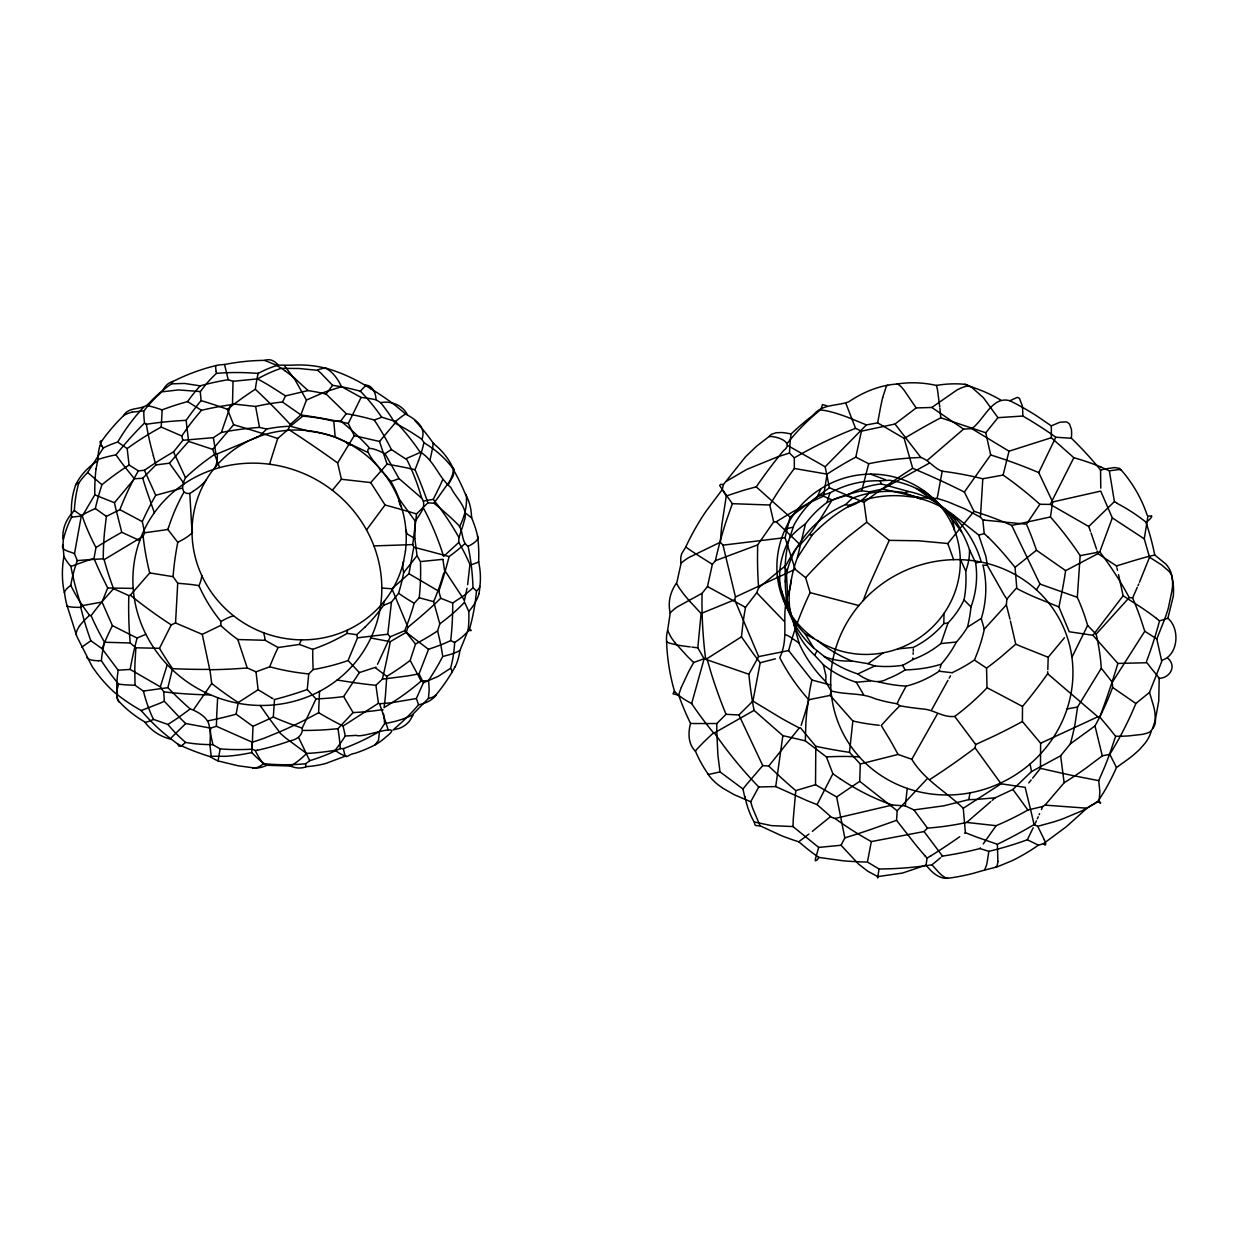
<?xml version="1.0" encoding="UTF-8"?>
<svg xmlns="http://www.w3.org/2000/svg" width="1238" height="1238" viewBox="0 0 1238 1238"><rect width="100%" height="100%" fill="white"/><g stroke="black" fill="none" stroke-linecap="round" stroke-linejoin="round"><path stroke-width="1.5" d="M469.45 563.46L468.908 562.191A230.438 172.701 18.2 0 0 462.888 549.749L458.834 542.399L458.803 538.901M944.006 613.367L943.805 623.612A94.428 90.405 -12.7 0 1 913.412 647.381L897.643 648.913M813.118 415.225A246.687 222.855 -74.1 0 0 796.173 429.276L791.036 433.981L790.602 437.432A214.855 82.76 69.3 0 0 789.875 445.835L789.488 453.062L794.316 457.843L794.332 468.475L827.108 474.154A304.594 263.88 -35.6 0 1 855.814 457.132L861.416 431.18L894.981 424.015L916.182 407.936L931.827 407.472L963.566 429.106L971.753 428.627L1009.016 451.189L1051.294 437.741L1073.841 457.704A210.243 161.946 7 0 1 1100.953 466.989M1047.735 671.692L1047.642 673.751A255.105 117.796 -48.3 0 1 1022.511 706.449L1022.402 721.522L1040.616 743.233L1040.462 768.349L1032.616 778.176M839.983 778.687L832.88 773.75L826.411 756.929L805.304 740.835L805.876 723.24A275.053 127.529 -61.6 0 1 806.774 712.005L809.683 690.974A195.186 93.005 -61 0 1 811.865 680.018L788.621 650.569L789.829 646.159A196.037 109.981 -61.7 0 1 810.132 592.615L805.613 577.713L795.198 569.279L785.062 537.632L790.014 517.066L829.414 487.726L864 502.396L866.739 522.188L889.24 540.356L918.317 540.774L947.797 543.513L973.997 511.34L964.371 492.059L961.168 490.449A374.247 170.952 29.6 0 0 925.529 473.814L912.669 468.243L904.158 438.407L877.665 422.87L866.414 424.913L825.173 466.772L829.414 487.726M71.68 517.298A98.994 82.373 33.8 0 1 75.564 485.281A57.35 11.73 21.3 0 1 78.768 483.068A102.212 81.429 3.6 0 1 87.619 472.498L103.296 448.001A123.831 79.851 17.8 0 1 117.749 442.028L127.174 448.589L129.077 464.962L138.362 470.842L144.428 470.301A309.902 244.567 -19.6 0 1 173.521 451.901L182.868 440.279L181.769 435.993L187.17 428.24A253.604 164.174 -83.5 0 1 194.165 419.032L201.454 410.32A254.703 216.108 -3 0 1 230.856 404.795L232.496 403.975L233.038 381.304L228.21 379.71A236.025 214.561 -14.8 0 0 200.185 385.854L184.539 383.44L171.432 383.857A182.605 147.724 74.6 0 0 148.343 404.021M759.683 825.901L755.629 825.514A31.337 8.511 -51.3 0 1 754.53 822.047L771.46 825.622L793.001 826.566L818.689 847.411L841.051 845.26L844.827 837.863L836.64 796.978L815.533 784.706L815.796 746.313L800.382 727.712L799.299 727.898A323.737 148.653 12.9 0 1 781.07 718.102L752.921 701.079L760.209 662.748A375.996 201.469 28.4 0 1 752.874 653.06L741.469 636.812L742.692 625.701A287.216 237.944 -88.9 0 1 745.493 607.347L756.728 592.723L758.631 587.802A435.281 289.971 53.4 0 1 757.594 550.198L757.641 544.89L773.673 521.91L769.742 505.011A405.259 333.192 -81 0 1 794.347 468.506M1100.768 488.112L1100.551 470.038A279.525 221.958 38.8 0 0 1071.396 438.267L1055.828 437.231A293.298 205.462 25.3 0 0 1022.789 416.03L997.952 417.67L985.773 432.758L990.663 454.965L964.371 492.059M193.36 491.238L189.801 493.482L192.045 532.247M347.104 633.407A172.422 157.814 -33.9 0 1 312.703 649.316L312.781 658.802A178.133 21.216 80.9 0 0 313.183 669.541L308.742 673.936L307.241 689.489L316.015 698.928A226.446 138.006 10.9 0 0 343.638 696.576L353.078 712.577A246.532 138.316 18.4 0 0 382.836 709.575L382.929 710.086M791.036 433.981L786.331 433.068A97.369 44.305 47.6 0 0 781.874 432.542L776.149 432.727L771.444 434.337A39.879 17.997 46.8 0 0 769.077 436.534L756.666 446.113L745.446 456.868L723.425 484.569L722.296 489.428L732.354 503.68L726.319 520.796A394.752 310.351 80 0 0 715.378 560.706L712.361 564.342L707.471 586.533L702.054 593.327L702.008 596.855A388.809 289.615 66 0 0 705.536 658.183L706.975 658.693L741.469 636.812M1064.448 637.74L1048.184 657.27L1047.828 669.634M1051.294 437.741L1051.356 433.904A135.685 31.167 -75.5 0 0 1051.263 425.872L1037.815 416.633A286.52 245.65 71.5 0 0 1009.868 400.741C992.195 395.572 984.148 419.899 971.753 428.627M841.051 845.26L858.599 864.124L867.761 871.227L877.51 876.458L877.603 877.974L879.073 869.014L867.436 862.05A292.369 240.868 -12.1 0 1 843.047 860.766L818.922 857.423A238.485 169.993 77.4 0 1 807.455 849.005L798.727 841.794A241.07 205.988 6.5 0 1 781.41 835.665L760.086 825.792L752.673 808.228A237.495 115.505 -74.9 0 1 750.708 801.775L758.739 786.997L775.731 786.563L806.526 800.398A350.818 243.313 16 0 0 817.08 804.607L831.472 817.235M988.125 537.23L984.179 533.516L982.864 519.883L980.434 517.205L982.802 478.75L1003.105 475.067A294.598 206.653 52.6 0 1 1039.858 504.284L1050.242 504.408L1088.728 526.49L1090.492 531.334M129.123 464.993A251.593 186.706 -16.2 0 0 101.949 484.723A232.543 184.261 85.4 0 0 95.326 508.539L91.736 510.18A144.923 69.142 -0.7 0 0 81.383 515.503L74.497 553.711L77.313 560.644A144.97 118.368 -42.8 0 0 70.767 585.264A168.755 115.072 24.8 0 0 84.88 608.988L89.507 615.286L91.101 615.704A228.256 178.086 49.9 0 0 104.518 642.243L130.238 642.971L135.886 647.799L159.485 648.31L171.262 624.865L175.548 622.962L177.715 583.237L173.072 576.66A240.095 192.292 -67.3 0 1 177.792 542.352L167.842 529.446L168.554 527.249M785.093 567.84L785.325 582.231A99.582 99.025 -63 0 0 786.331 597.289L793.806 623.89A108.557 92.154 -31.2 0 0 814.681 655.289L823.316 664.636L825.854 675.252A127.483 30.61 -52.2 0 1 825.622 681.596L831.054 690.866L830.187 695.4L852.843 720.996L849.485 752.317L860.286 764.001L859.729 781.333L897.163 810.766L896.56 820.33L914.201 842.939A168.817 60.941 56.3 0 0 925.219 856.062M786.331 597.289L787.028 606.202A96.177 93.98 -26.3 0 0 813.675 647.985L826.102 657.935A118.136 115.211 80.2 0 0 857.779 673.952C866.337 680.25 877.402 684.722 887.46 678.842A187.712 119.56 -88 0 0 905.148 669.882A212.534 154.363 54.1 0 0 941.205 664.218L940.153 667.994M208.433 720.748A264.87 146.316 -25.6 0 0 236.118 714.187L252.97 726.335L252.382 742.32A131.29 1.052 -87.5 0 0 252.134 749.207L255.771 750.568M319.528 691.377L318.615 712.717A282.187 142.385 -39.3 0 1 279.494 731.937L264.004 738.266A255.91 134.88 -38.7 0 1 252.273 742.212L216.418 726.304L210.522 728.114L185.731 723.534A256.87 175.688 60.8 0 1 180.268 718.21L164.329 701.234L163.726 691.825L160.336 686.858L130.176 669.449L118.136 670.191L102.135 648.727L90.869 640.758A253.666 204.812 87.3 0 1 80.764 607.409L81.29 605.722A227.684 187.82 68.7 0 1 70.906 566.416A90.204 42.912 11.7 0 1 63.881 556.404M913.35 648.913L913.257 651.188M198.931 585.698A135.855 117.099 68.1 0 0 220.968 621.445L220.782 623.937M913.18 652.705L913.102 654.237M443.746 572.993L443.622 573.395A222.221 173.939 -39.2 0 1 433.61 601.653L439.815 623.906L437.602 630.885A305.275 156.483 -1.1 0 1 415.535 644.008L410.165 660.411A232.543 157.04 -11.1 0 1 386.798 676.366L385.467 695.106A305.229 168.755 69.5 0 1 384.322 705.861L384.089 707.61L395.68 700.337A237.681 179.092 -10.4 0 0 421.183 681.055L421.926 681.008M912.886 658.043L912.793 659.56A122.345 102.475 87.8 0 1 902.579 665.301A121.572 111.497 51.2 0 1 874.848 665.951L868.024 663.676L851.62 660.953A195.48 104.178 -63.2 0 1 824.121 656.465M210.522 728.114L210.042 746.096L211.203 756.248L225.749 756.294A186.752 120.736 -41.7 0 0 245.434 753.834L251.747 752.611A143.577 11.034 -81.1 0 1 251.84 750.166L252.273 742.212M217.64 697.675L210.677 694.92A125.549 120.04 26.6 0 1 178.845 487.602A125.549 120.04 26.6 0 1 379.834 567.035A125.549 120.04 26.6 0 1 217.64 697.675L216.867 712.407A276.028 50.65 -77.7 0 0 216.418 726.304M220.751 624.432L220.689 625.438A138.641 104.936 45.7 0 0 237.804 639.52L247.229 667.947L256.018 671.832L269.667 666.802L278.271 668.953A179.556 117.966 23.9 0 0 308.742 673.921M788.621 650.569L758.646 656.604L748.851 674.23L704.128 658.802L697.799 647.799L701.11 613.491L690.092 601.668M1137.32 587.245L1132.631 597.923A312.471 189.987 44.1 0 1 1140.709 618.814L1144.779 631.225L1112.312 682.246L1101.309 668.272A214.298 157.319 50.5 0 0 1096.156 634.181L1087.629 625.438A185.917 144.954 48.6 0 0 1077.323 597.32L1080.155 555.661L1099.731 551.916L1112.219 518.196M274.496 699.563L273.304 717.065L252.97 726.335M988.187 537.184A264.034 231.583 32.7 0 1 1008.366 559.236L1015.067 567.344L1016.754 587.679L1006.881 599.068L1006.37 604.856L1009.976 619.139M217.223 458.756L217.362 453.866L257.256 437.138M62.983 544.859L63.355 538.19M997.859 861.261L997.395 844.687M135.886 647.799L134.988 662.732A217.671 111.9 -71.8 0 0 134.803 669.418L135.004 685.218L143.298 691.067L167.904 687.663A236.226 154.162 50 0 0 190.188 708.925C197.569 711.479 207.705 717.282 209.129 725.282A140.42 38.27 -86.8 0 0 212.967 744.734L220.116 748.882L218.058 761.107M442.956 559.328L420.378 561.603L417.051 555.707L414.823 538.437L415.303 521.275C419.373 514.404 427.543 506.203 421.678 498.171A228.04 194.335 -72.7 0 0 406.946 459.762L391.409 449.549A365.674 279.184 -68.6 0 0 374.278 420.038A297.46 226.214 -30.8 0 0 346.253 413.678L326.043 393.978L315.969 391.904L308.045 390.574L285.56 395.897L282.465 402.025A203.496 172.268 -36.1 0 0 255.616 406.466L232.605 403.913M420.487 562.934A227.343 206.483 76.1 0 1 419.218 597.753L414.157 603.293A218.151 190.234 -71.5 0 1 404.733 630.668L390.249 636.765L387.742 634.227L391.471 602.086L398.59 593.265L400.075 588.158A190.838 185.313 58.2 0 0 403.665 572.621L417.051 555.707M469.914 564.528L467.639 584.738M478.781 593.838A94.103 51.3 1.9 0 0 479.802 586.456A54.364 17.595 3.4 0 1 476.522 590.928L475.671 598.65A209.392 188.516 66.8 0 1 469.465 629.26A73.893 47.292 1.8 0 1 454.578 642.46M181.769 435.993L161.219 427.064L162.178 409.855A243.375 208.278 -3.4 0 1 187.572 401.592L188.331 400.539A237.402 137.913 -89.8 0 1 200.185 385.838M674.462 691.191A197.322 189.909 87.3 0 1 666.57 641.284A48.762 38.084 11.6 0 1 667.622 630.467L670.222 613.027A78.876 52.46 3.1 0 1 676.335 583.284M981.455 562.392L981.223 561.959A101.949 101.129 -12.2 0 0 965.176 529.446A101.686 100.866 -12.2 0 0 956.432 519.186L936.593 502.814A105.307 91.674 -50.9 0 0 908.584 491.501L881.348 483.919A137.867 103.837 -84.5 0 0 846.452 495.587A164.221 124.759 40.8 0 0 826.969 502.489L823.935 504.795A99.071 95.543 -70.6 0 0 805.474 523.86L797.396 557.719A119.204 116.743 32.6 0 0 791.33 579.848L790.525 585.62A165.242 86.149 1.1 0 1 787.678 595.664C780.992 616.323 789.55 637.709 779.739 657.626A177.313 136.35 33.2 0 0 808.754 699.733L808.383 701.25A215.613 74.93 -59.1 0 1 804.267 715.579L801.156 725.375M744.642 796.699L743.001 788.993A124.156 29.82 -40.3 0 1 747.412 783.484L762.747 765.595L768.752 766.059A387.912 222.391 31.7 0 0 795.771 790.618L793.341 818.163A131.058 53.157 -75.2 0 0 793.001 826.582M907.253 788.389L905.272 805.907L913.923 809.9L943.975 805.783L968.843 799.609A266.727 187.65 44.8 0 0 977.215 799.377L995.12 797.798L1012.854 789.504L1031.502 771.584L1060.641 755.784L1070.375 743.852L1094.996 725.932A246.996 211.296 -64.9 0 0 1112.591 687.43L1112.405 683.794M1172.34 588.932L1168.363 607.997A211.744 159.16 -38.7 0 1 1164.788 618.861L1156.803 638.963L1161.77 661.34L1149.498 692.398L1135.88 703.509A293.777 241.317 -71 0 1 1109.805 754.298L1102.284 755.845L1086.097 768.04A365.411 268.104 -8.7 0 1 1064.138 782.756L1045.259 804.855M1101.309 668.272L1077.555 707.022L1075.095 723.642A365.133 231.073 56 0 1 1072.093 737.275L1070.375 743.852M775.731 786.563L782.865 735.635L754.066 710.38A255.987 143.763 -86.2 0 1 748.851 674.23M968.843 799.609L969.942 792.862M96.069 468.923L97.91 459.592A82.698 55.602 45.7 0 1 99.891 445.819M1033.173 827.82L1027.339 839.766A311.125 248.498 2.1 0 1 988.868 851.357L987.135 862.267A163.076 32.931 76.1 0 1 986.5 865.145L984.581 870.082L973.888 873.161A205.601 204.703 -10.1 0 1 947.921 878.268C938.652 879.057 931.347 871.815 926.055 865.083L927.076 858.12L925.219 856.046M381.815 588.05L391.935 588.762L408.942 573.736L413.786 547.211L412.749 544.565L415.891 519.635A244.087 89.353 -81.5 0 0 416.479 513.909L425.857 504.872A145.233 30.269 -38.4 0 0 427.93 502.814L433.965 503.262A171.912 75.797 26.8 0 1 458.447 525.067C463.724 531.04 460.985 541.842 468.119 546.345A212.781 161.977 60.7 0 1 472.978 587.756L476.506 590.928M138.362 470.842A225.533 170.581 -74.9 0 0 119.869 509.669L106.375 516.385L104.487 532.433A232.264 169.157 82.3 0 0 103.249 558.818L104.131 559.653A235.313 152.599 57.6 0 0 113.556 588.684L128.814 595.571L130.315 595.215L149.721 572.931A194.026 127.545 67.2 0 1 143.144 536.271L144.66 532.773L142.308 521.616A216.077 166.124 -63.7 0 1 155.725 495.293M827.108 474.154L823.471 496.19L818.875 498.28A366.974 302.815 6.8 0 0 784.784 516.571L776.226 521.802L773.673 521.91M990.679 454.965A286.303 148.777 11 0 1 1038.728 472.606L1052.656 501.963L1050.443 516.958L1011.694 525.423A204.781 125.239 12.5 0 0 973.997 511.34M94.011 558.415L95.96 547.552A194.923 115.382 45.3 0 1 84.308 521.91L82.296 516.06L94.831 494.782A160.089 115.614 71.6 0 1 96.022 468.893M374.294 420.038L381.799 417.206L395.448 421.462A235.143 220.039 78.4 0 1 419.821 451.731C434.151 460.041 438.438 477.419 450.833 487.432C455.677 498.016 469.202 508.307 464.235 520.858A229.711 121.572 -27.9 0 1 461.093 531.102L458.803 538.267M252.722 768.055A57.706 23.445 -80.3 0 0 263.462 763.629A210.568 195.124 30.7 0 0 305.631 763.753L309.717 760.674A177.963 159.965 -29 0 0 329.556 753.478L340.233 748.603L343.406 748.619A222.345 196.703 -4.1 0 0 379.416 731.519L384.631 723.611A164.948 105.323 29.4 0 0 402.335 719.201L407.519 717.235A135.87 86.443 28.8 0 0 411.867 715.285L428.41 698.449L429.106 691.005A124.202 63.695 48.6 0 0 428.503 680.544A230.237 206.158 -42.4 0 0 442.678 656.511L449.595 654.654A126.075 41.055 13 0 0 459.994 650.399L468.103 630.312M877.665 422.87L880.233 408.973A110.584 17.007 -85.8 0 1 882.663 397.568M855.798 457.132L868.705 463.724A262.518 219.559 6.1 0 1 920.886 457.487C929.15 460.257 933.514 467.949 942.195 471.276L938.172 493.08A113.463 1.176 -80.5 0 1 937.12 498.496L920.376 497.753L882.679 488.995L869.447 491.842L861.741 490.743A225.486 194.366 21.8 0 0 832.122 499.997C821.32 517.144 811.633 534.924 796.313 548.063A166.465 159.238 -42 0 0 786.037 565.255L758.631 587.802M236.118 714.218L238.253 702.55L258.108 689.721L256.018 671.832M467.005 588.251L464.405 600.678M833.545 817.962L835.016 818.473A305.182 193.778 57.8 0 0 871.335 841.561L867.621 861.06M929.955 779.429A327.188 131.723 -40.3 0 0 975.049 747.922L975.699 744.518L954.746 716.462C942.876 717.622 934.504 710.117 923.718 709.049A257.953 203.62 27.5 0 1 899.84 705.799M284.926 370.735L281.366 368.336L299.101 368.506L317.547 370.317A118.817 30.439 -72.3 0 1 319.249 369.311L324.929 367.965A73.94 33.689 -89.1 0 1 338.33 380.809A80.733 36.722 -89.2 0 1 339.166 382.186L341.564 386.658L361.078 397.429A123.723 81.569 -14.7 0 1 376.043 399.797L380.654 402.659A143.933 95.233 75.5 0 1 395.015 423.179A173.196 117.564 13.6 0 1 421.941 439.351C426.63 426.924 414.962 418.986 405.538 414.003A137.155 10.74 -48.3 0 0 400.973 417.144L395.448 421.462M723.425 484.569L720.671 484.321L719.68 485.466L726.273 495.989L721.862 524.788A272.964 153.481 87.6 0 0 720.346 542.229L722.992 545.153L735.465 596.964L734.676 599.765L758.646 656.604M868.705 463.724L861.741 490.743M743.001 788.993L720.005 771.893L709.25 774.338A36.707 4.565 -26 0 1 708.043 773.998A175.146 148.328 -43.2 0 1 695.431 751.157A48.715 4.828 -36.6 0 1 697.443 748.588L703.648 742.181A162.039 15.537 -36.9 0 1 707.037 738.916L713.475 732.865L707.78 725.731A272.964 196.78 48.4 0 1 691.655 703.586L704.128 658.802M791.314 579.848L790.896 581.814A165.025 112.612 -6.8 0 0 789.937 609.669L791.469 616.509M167.904 687.663L172.5 668.644L169.157 663.676A231.645 142.03 61.4 0 1 159.532 648.403M1044.346 839.813L1037.707 826.303L1053.615 821.939A187.325 134.215 -4.4 0 0 1062.808 818.844L1081.826 810.905L1099.112 800.971L1099.87 791.701L1098.694 780.652L1104.528 767.235A256.08 173.722 -72.7 0 0 1110.099 752.704L1115.624 736.316L1109.759 729.012A227.575 56.886 45.9 0 0 1105.735 724.137L1099.793 717.05L1097.858 716.787L1047.642 673.751M813.675 647.985L805.273 633.995A95.032 88.238 -31.2 0 1 782.122 593.698L780.048 584.305A115.768 91.256 -6.6 0 1 788.714 540.619L793.991 524.958A100.835 96.1 87.9 0 1 817.482 496.438M882.663 397.615L886.099 386.952A35.268 5.54 -86.1 0 1 887.692 385.25M681.256 687.523L680.358 689.922A79.201 52.166 -39.5 0 0 678.687 695.245A293.623 249.442 24.5 0 0 690.556 723.441C688.019 732.71 688.019 744.038 695.416 751.157M1003.105 475.067L1009.016 451.189M1139.471 582.247L1149.545 557.239L1144.268 538.87L1147.966 516.029L1151.185 516.091M1146.079 522.513A278.457 228.365 -71.8 0 1 1154.775 555.026L1165.778 563.986A42.154 27.205 5.4 0 1 1171.844 576.072L1172.541 579.709A103.203 71.634 -28.2 0 1 1173.253 596.314L1167.883 618.288A65.614 3.776 -14 0 1 1159.511 620.888L1158.335 625.314A304.455 181.862 -57.4 0 1 1146.713 660.984M685.837 546.948L681.782 553.572A40.622 26.137 15.1 0 0 681.101 563.213L676.66 583.392A49.18 21.448 31.7 0 0 679.353 588.127L683.345 593.667A124.496 52.801 32.4 0 0 690.108 601.668M430.081 459.747L432.743 447.506A138.316 41.891 -42.9 0 0 432.991 444.086L432.975 442.817A206.173 198.111 -49.6 0 0 414.792 420.502M826.969 502.489L829.909 492.956A94.862 91.612 -20.5 0 1 880.156 480.808L889.426 480.251A94.753 92.386 -18.9 0 1 916.491 488.515A155.849 93.964 -50.2 0 1 927.664 494.287A97.508 96.564 -3.4 0 1 949.19 515.457L961.524 531.628A108.139 106.7 0.7 0 1 969.478 549.657L975.621 562.795A97.895 91.519 -22.3 0 1 970.979 606.93A198.42 158.247 29.6 0 1 967.42 627.233A99.226 93.206 -14.7 0 1 956.401 642.058A155.106 124.852 66 0 1 941.499 663.893M160.336 686.858L167.254 664.698M939.363 670.671L939.611 669.866M939.333 670.795L939.224 671.166A101.578 95.28 -48 0 1 906.108 686.162L898.68 685.512A200.943 162.085 69.2 0 1 878.237 681.767M189.801 493.482C179.897 494.426 182.218 483.609 185.499 477.744A198.451 177.111 -26.4 0 1 215.799 453.665L215.799 453.278M99.922 445.85L101.748 441.022A189.46 183.038 -18.3 0 1 123.475 415.736C128.845 406.141 141.596 410.521 148.328 403.99M118.616 684.072L117.718 687.26A61.869 21.68 -46.5 0 0 119.096 701.9M269.544 464.219L277.683 438.5L288.361 429.292L290.28 424.402L300.865 414.916L303.681 407.333A139.724 18.322 -73.4 0 1 306.467 400.06L324.325 392.229L341.564 386.658M399.301 499.162A140.792 133.131 -35.9 0 0 390.79 481.381C381.861 470.455 347.46 435.327 385.003 453.712L399.023 478.58L421.678 498.171M818.689 847.411L815.44 859.002A31.693 2.693 -67.6 0 0 815.378 860.812L816.925 860.147A67.672 5.741 -67.5 0 0 818.937 857.392M182.868 440.279L213.369 437.648L221.37 432.433L230.856 404.795M370.827 638.003L390.279 641.671L406.281 632.293L407.952 627.233L391.935 588.762M405.925 530.143L407.225 534.042L414.823 538.437M418.521 460.753L415.024 469.682A247.352 121.912 68.9 0 1 427.93 502.814M1151.216 730.931L1152.547 728.47A103.791 90.219 71.6 0 0 1155.41 719.495L1158.768 700.847L1159.186 678.362A74.698 35.252 35 0 0 1151.974 669.247L1146.373 661.99M313.183 669.541A166.882 119.266 -0.1 0 0 348.079 660.519L357.503 637.833L356.776 634.692L365.318 626.799M681.364 687.229L688.622 671.692A237.665 164.886 -36.5 0 1 693.729 662.516L705.552 658.183M406.234 632.247A210.166 7.428 38.9 0 0 428.534 649.362L419.063 673.797L423.381 682.819L416.339 698.526A92.974 14.283 56.5 0 1 418.521 704.886A216.557 178.597 -76.1 0 1 394.195 728.95L394.04 729.074M390.249 636.765L378.534 662.206M817.606 496.144L820.995 488.67M912.793 659.56L914.959 658.724A99.411 93.794 2.4 0 0 940.926 643.528L947.968 623.008L943.805 623.612M94.134 558.725A254.502 159.129 55 0 0 100.588 573.411L107.691 587.988L102.011 601.993L112.41 625.623L137.047 638.034L145.898 634.289M1071.907 657.301L1087.629 625.438M1138.032 585.605L1138.743 583.934M1045.011 805.118L1042.798 806.449L1041.437 809.559M1039.146 814.712L1039.611 813.691M1038.233 816.77L1037.32 818.798M1055.828 437.231L1038.728 472.606M1036.407 820.825L1035.479 822.837M316.015 698.928L302.165 728.114C303.403 734.861 296.687 739.72 290.419 740.788M1034.968 823.951L1034.457 825.05M413.368 714.543L409.886 720.531A60.337 37.419 50.5 0 1 399.224 728.377L392.988 729.94M889.24 540.356L868.488 586.75A229.742 100.742 -78.5 0 0 863.257 600.538L858.847 605.568A122.345 116.418 -27.2 0 0 928.856 793.666A122.345 116.418 -27.2 0 0 1067.001 636.409A122.345 116.418 -27.2 0 0 863.257 600.554M332.341 490.279L341.409 479.261L370.735 482.588L379.029 473.241A196.579 11.065 -47.3 0 0 387.061 464.111L379.524 441.471L354.269 435.652L348.296 423.489L361.078 397.429M455.166 666.678L452.133 671.971A202.645 189.089 46.4 0 1 435.946 694.92L435.033 695.725A79.743 28.134 35.9 0 1 429.679 698.139L428.487 698.418M312.734 649.393L299.41 644.441L278.117 647.52L275.764 652.472A156.112 23.553 -75.3 0 0 269.667 666.849M931.703 709.745L947.952 680.296M378.116 663.026L377.497 664.264M1050.242 504.408L1073.841 457.704M171.432 383.857L173.165 381.381A209.624 201.902 42.5 0 1 215.799 365.612M832.88 773.75L817.08 804.607M376.027 667.143L359.36 672.574L343.994 696.066M423.458 501.065L433.269 499.332L439.908 485.93A351.112 112.519 -33.8 0 0 442.554 479.926M814.96 654.732L816.832 651.234M952.239 672.745L939.209 671.228M964.65 833.236L965.408 832.694L963.257 808.29C945.693 791.283 924.523 780.28 911.787 759.281L937.274 714.125M818.705 528.595L812.67 534.398L797.396 557.719M950.521 675.809L949.19 678.161M906.108 686.162L898.896 699.702A157.118 34.308 -89.9 0 0 897.179 703.788L899.84 705.753L895.12 710.535A232.125 53.621 -60.2 0 0 884.319 722.125L881.224 725.453L889.704 739.426A286.318 97.229 70.4 0 1 893.898 746.854L898.061 754.437L911.787 759.281M1036.438 589.861L1039.951 584.073L1011.694 525.423M341.409 479.261L337.634 462.935L339.754 459.453A220.643 3.977 -59 0 1 354.285 435.621M448.605 484.197L453.309 475.64L454.191 469.728A66.465 14.655 -31.6 0 0 452.597 467.685L452.799 468.583M1027.339 839.766L1038.512 845.198L1043.34 843.728L1066.367 826.69L1086.979 808.197L1097.967 801.404L1104.311 791.361A282.249 216.232 74.5 0 0 1116.459 767.56L1130.077 757.749A160.476 115.397 10.5 0 0 1139.858 749.129L1144.454 743.945A63.355 45.682 13.6 0 0 1151.263 731.132M1039.858 504.284L1026.457 524.216L984.179 520.115M1162.142 660.21C1178.189 655.103 1180.402 628.966 1167.883 618.288M81.739 647.149L90.869 640.758M247.229 667.963A362.13 212.085 -13.7 0 1 209.918 669.743L211.729 683.546L193.654 709.513M983.204 843.976L996.126 825.684L966.661 822.434A237.17 201.995 -5.3 0 1 927.479 828.098L924.059 831.549L871.32 841.592M941.855 856.65L942.505 856.092A298.219 242.958 -5.4 0 0 979.939 848.541L980.419 847.891M869.447 491.842L868.813 492.709M370.735 482.588L385.049 504.996L366.525 529.957M326.043 393.978L332.604 385.358A234.895 196.579 -34.6 0 1 360.304 391.223M1118.548 574.649L1123.114 595.788L1092.953 635.28L1069.245 631.751L1058.892 606.914A315.86 141.426 -67.4 0 0 1065.624 570.656L1097.967 553.634L1116.444 565.936L1116.753 567.174M346.253 413.693L340.729 420.982L333.78 421.214L335.096 436.07A91.457 15.351 -71.2 0 0 335.452 437.045L367.284 452.164M799.299 727.898L768.752 766.059M139.755 540.573L121.757 532.278L115.66 508.199A246.687 133.503 66.7 0 1 114.469 502.705L134.447 478.766L142.71 478.255L155.926 464.931L169.42 463.198L188.64 441.424L186.83 426.754A182.28 55.091 74.4 0 1 186.164 420.286L190.698 413.987A189.306 103.899 -60.1 0 1 201.067 400.632L200.417 393.204A99.458 24.11 73.2 0 1 200.308 391.564L178.458 389.924L161.776 391.858A136.304 118.802 -68.7 0 0 143.84 410.939M1096.11 634.181L1129.273 597.536L1132.631 597.923M1031.177 779.955L1028.778 782.911M722.342 489.49L706.016 511.263A256.854 254.161 -16 0 0 685.79 546.933A63.2 3.482 28.6 0 0 691.438 550.956A139.523 7.83 28.5 0 0 700.708 556.992L712.361 564.342M219.621 467.593L212.657 449.348L233.626 424.727L227.374 409.236M433.965 503.262L449.982 480.731A57.985 18.694 -38.7 0 0 453.201 469.357A209.191 197.832 28.4 0 1 465.612 494.751M379.524 441.471L395.046 423.148M769.092 436.534C776.551 435.884 795.106 442.337 783.468 450.678A287.696 154.255 -56.8 0 0 756.232 486.874A237.201 96.224 -3.7 0 0 742.831 490.542L726.273 495.989M310.506 431.072A59.037 7.629 -83.1 0 1 308.804 431.134L290.373 426.259A131.893 125.951 -39.6 0 0 266.696 429.044L260.924 434.77A125.44 46.038 80.5 0 1 256.591 437.478M353.078 712.577L338.005 728.64A238.624 158.155 14 0 1 302.861 730.435M113.556 588.684L104.951 598.341A217.919 90.9 -33.2 0 0 98.127 606.481L93.345 612.64A137.387 55.478 -33.6 0 0 91.101 615.704M1006.37 604.856L984.272 629.167M185.731 723.534L170.473 738.529A194.861 164.747 76.5 0 1 141.163 710.488A186.938 146.688 0.3 0 1 117.502 694.797L116.929 689.256M926.953 779.012L897.163 810.766M464.235 602.612L462.919 603.989A265.52 130.052 -6.8 0 1 439.738 623.89M720.005 771.893L717.87 754.886L716.817 731.968A333.935 257.427 -82.9 0 1 716.802 723.549L726.025 714.311L738.9 714.96L752.921 701.079M458.834 542.399L443.606 556.388A273.505 238.33 35.4 0 0 423.644 508.447M132.249 412.115L143.809 410.908A92.788 37.945 61.3 0 0 144.537 423.102L141.921 425.655A249.024 168.863 -38.4 0 0 116.016 454.841A139.909 45.729 7.4 0 0 97.833 459.561M785.325 582.231A127.499 97.493 -1.1 0 1 797.535 546.5L801.373 540.727A110.863 100.526 13.8 0 1 826.984 514.946L829.893 512.965A112.441 101.934 13.7 0 1 845.508 504.609L852.487 498.14A98.901 95.775 -32 0 1 902.347 492.275L920.515 498.744A105.57 97.632 -53.8 0 1 953.461 515.07L978.701 535.017L985.727 555.955A170.844 111.668 -36.9 0 1 987.197 565.116L1004.049 594.859A214.917 140.482 12.6 0 0 1006.881 599.068M390.279 641.671A280.562 88.796 -86.9 0 1 382.341 679.151L381.536 679.925M1088.728 526.49L1114.401 501.638L1109.341 470.811L1100.922 467.051M408.911 573.72A233.796 13.061 28.7 0 1 438.871 591.331L440.743 598.264L438.128 600.801M380.731 680.699L375.919 685.326A295.108 123.351 17.1 0 1 351.809 682.308L337.123 680.033M437.463 601.436L436.132 602.689M1010.425 621.043L1015.717 644.178L1002.548 655.598A238.655 140.436 -20.3 0 1 986.562 668.118L987.011 687.755M333.78 421.23A181.305 161.126 -21.6 0 0 305.121 416.355L302.753 416.185L290.373 426.259M995.12 797.798L992.211 800.352M963.566 429.106L927.541 460.103M990.771 801.605L966.661 822.434M162.518 391.208L162.58 391.162A59.966 28.861 63.7 0 1 173.15 381.381M883.189 652.828L868.024 663.676M62.658 545.37C60.848 550.554 71.092 551.684 74.497 553.711M940.54 857.748L931.951 864.82A308.401 254.394 -12.1 0 1 888.311 868.844L879.073 869.014M818.72 528.611A241.116 205.988 58.7 0 1 833.592 516.138L836.377 514.157A177.034 151.949 56.2 0 1 847.906 506.853L849.593 505.398L845.508 504.609M931.827 407.472L957.02 389.955A64.778 37.217 -63.1 0 1 968.07 385.807M812.345 831.317L830.296 816.817M1015.067 567.344L1025.296 559.143A292.385 4.41 -37.7 0 1 1032.229 553.618L1036.454 550.245A239.924 148.56 87.8 0 0 1026.89 525.237L1026.89 525.221M808.94 834.025L798.789 841.763M1009.868 400.772L1017.187 397.429A32.822 11.049 -69.9 0 1 1019.493 398.481L1022.325 405.878A80.191 26.71 -70.4 0 1 1022.758 416.092M190.188 708.925L184.756 712.964A153.667 34.618 -46.1 0 1 176.106 719.139L167.888 724.447L153.466 719.386A141.055 88.115 -82.7 0 1 143.391 690.99M813.118 415.241C822.28 403.619 837.198 406.296 848.912 401.7C863.211 392.106 879.614 385.204 896.931 384.043A107.041 98.839 43.7 0 1 936.392 385.451A134.741 107.954 -56.7 0 1 964.773 384.322L965.655 384.43A44.785 12.782 -83 0 1 968.039 385.916L972.232 387.154A191.596 156.561 81 0 1 1000.629 399.982M866.739 522.188L848.618 536.41A211.265 106.576 -40.8 0 0 805.613 577.728M967.42 627.233L981.363 618.35A100.928 98.777 -52.3 0 0 984.628 604.051L985.231 599.393A100.51 98.359 -52.3 0 0 983.018 565.364L982.802 564.93M981.239 618.427L984.21 628.966M378.503 703.23L343.081 726.025A231.382 98.653 44.4 0 1 326.337 717.142L318.615 712.717M726.536 481.164L746.839 469.388L776.257 457.395A376.29 288.129 12.9 0 1 786.13 454.114L789.488 453.062M959.729 836.718L959.342 836.981A281.057 113.881 -41.4 0 1 931.084 855.706M391.409 449.549L387.68 451.901M859.729 781.333L836.64 796.978M1037.289 826.117L1034.055 824.601A135.236 14.531 74.3 0 0 1030.527 809.389L1025.126 787.353L1001.109 783.793L963.257 808.29M386.906 452.427L385.003 453.712M104.131 559.653L143.128 536.271M931.084 855.659L927.076 858.12M874.848 665.951L857.779 673.967M452.814 602.921L464.204 595.401L473.055 587.818M904.158 438.407L920.252 429.029A339.026 117.27 -38.1 0 1 940.787 417.794L985.773 432.758M754.066 710.38L714.078 733.082M929.026 463.306L882.679 488.995M220.906 621.491L222.02 620.872A85.67 17.703 -43.9 0 1 226.956 618.319L228.457 617.623A62.627 13.045 -44 0 1 233.673 615.828M233.038 381.304L257.519 378.89L259.732 377.683A232.481 143.623 -71 0 1 275.424 370.363L281.134 368.305A146.626 81.553 84.2 0 0 276.089 365.071L264.638 360.366A214.793 213.23 3.7 0 0 224.542 364.514A84.942 62.627 72.7 0 0 216.17 365.504M1051.263 425.887L1059.805 422.266L1065.964 421.879A33.674 14.206 -55.1 0 1 1069.694 424.448L1071.427 429.478A68.523 28.799 -55.6 0 1 1071.334 438.314M375.114 744.827L378.549 740.247L379.432 731.519M175.548 622.962L202.258 634.367L220.689 625.438M1097.858 716.787L1040.616 743.233M735.465 596.964L795.198 569.279M383.517 605.367L391.471 602.086M345.82 755.969L325.764 763.459A140.219 116.542 87.5 0 1 305.817 766.647A56.112 1.099 81.9 0 0 305.631 763.753M153.357 719.433L152.676 719.758A63.184 14.995 -45.1 0 1 145.357 722.265A137.836 120.984 -30.2 0 1 119.266 701.729M702.054 593.327L677.217 606.945A64.237 28.722 -4.4 0 0 670.16 613.027M211.141 756.279L210.259 756.65A224.604 207.411 -3.3 0 1 178.04 744.239L170.504 738.591M406.389 458.509L420.301 452.427M975.699 744.518L994.501 735.836A296.176 128.721 -24.2 0 0 1022.402 721.522M720.346 542.229L688.684 557.611A66.883 25.812 -8.9 0 0 681.07 563.213M701.11 613.491L734.676 599.765M926.055 865.083L902.579 873.038L879.119 876.427M812.53 534.46L810.178 535.095M70.953 566.4L87.264 560.582A197.662 19.978 -11.5 0 1 93.577 558.555M399.023 478.58L394.458 480.282A133.89 10.786 -32.1 0 1 393.545 480.592L390.806 481.365M715.378 560.706L757.641 544.89M423.381 682.819L438.082 676.412L450.539 668.303A150.417 96.146 59.3 0 0 454.64 642.507M896.56 820.33L871.057 829.367A341.673 101.191 -25.8 0 1 844.811 837.878M904.978 492.678L908.584 491.501M850.723 505.955L847.906 506.868M817.761 496.345L829.909 492.956M984.581 870.082L997.194 866.863L1012.313 860.611A212.75 197.972 -80 0 0 1038.465 845.136M182.094 488.097L155.74 495.293L144.428 470.301M1116.444 565.936L1133.559 560.706A137.294 23.12 -22.5 0 1 1148.4 556.527L1154.791 555.026M141.086 710.566L159.594 703.401A222.685 48.7 -38.5 0 0 164.329 701.234M815.533 784.706L795.771 790.618M1159.186 678.362C1170.003 678.006 1176.936 665.982 1167.898 658.353M898.061 754.437L860.286 764.001M1109.341 470.811L1118.858 469.542A33.937 10.925 -37.4 0 1 1120.405 469.945M343.406 748.619C346.036 762.221 346.006 754.576 354.981 753.308A136.753 130.888 19.6 0 0 375.114 744.843A115.908 79.541 72.2 0 0 385.947 736.981C407.395 720.299 361.883 738.761 356.327 735.341A193.809 139.6 14.1 0 1 345.294 735.945L343.081 726.025M775.421 658.802L760.209 662.748M785.325 528.982L792.753 527.28M835.016 818.473L892.505 805.01L905.272 805.907M1042.798 806.449L1027.865 810.039A256.761 217.377 -24.5 0 1 996.126 825.684M1067.079 708.956L1077.555 707.022M416.339 698.526L391.518 702.751A193.762 111.451 11.6 0 1 379.493 703.695L379.308 703.602M1052.656 501.963L1100.706 491.099L1112.328 517.902L1144.268 538.87M920.376 497.753L909.915 496.732A107.691 106.05 2.8 0 0 849.562 505.336M808.77 699.718L830.187 695.4M257.427 750.213L256.189 750.476M81.29 605.722L82.404 605.537M981.223 561.959L975.621 562.795M387.742 634.227L357.503 637.833M722.992 545.153L785.062 537.632M144.66 532.773L163.215 530.189A207.102 40.25 2.5 0 0 167.842 529.446M956.401 642.042L940.942 643.528M258.154 373.427A103.992 71.742 -50.5 0 1 273.134 366.742L278.055 365.179L292.153 365.195A118.461 104.147 -43.1 0 1 324.898 368.057L325.811 368.228L324.929 367.965M380.654 402.659C391.053 400.617 402.69 405.074 407.472 414.869M382.341 679.136L406.049 676.165A175.177 86.629 4.7 0 0 419.063 673.797M428.518 680.56L422.05 681.008M987.197 565.116L983.87 565.317M290.28 766.183A130.532 59.857 -75.3 0 0 306.668 753.4L312.038 753.122A226.446 179.835 -2.7 0 0 335.08 750.321A169.018 70.736 -80.8 0 0 345.294 735.914M103.249 558.818L89.121 559.669A140.714 14.856 2 0 0 77.267 560.644M826.411 756.929L828.532 756.82A483.083 243.623 -41.1 0 1 859.404 756.913M964.928 384.368L966.708 384.91A42.68 26.478 76.5 0 1 971.83 387.355M118.415 683.84A218.136 192.138 42.6 0 1 101.392 660.705L98.328 660.752M373.907 545.896L391.131 545.339A285.699 13.014 -1 0 0 412.749 544.565M1092.953 635.28L1117.868 663.413L1146.079 662.763M878.763 876.442L877.51 876.458M1086.979 808.197L1045.476 805.164M716.802 723.549L693.141 723.534M290.296 766.028L266.897 765.27A92.463 46.44 -75.9 0 1 255.616 768.148L237.866 765.734L218.182 760.952A87.836 59.997 -78 0 1 210.259 756.635M823.347 664.698L823.316 664.636A100.603 97.616 -12.3 0 0 856.294 682.246L870.438 680.931M1115.624 736.316L1122.804 736.177A100.092 28.675 7.6 0 0 1128.468 735.929L1142.07 734.397A42.51 11.869 7.4 0 0 1151.185 731.101M278.117 647.52L265.118 640.294L237.804 639.52M133.193 588.39L107.691 587.988M732.354 503.68L769.742 505.011M897.179 703.772A155.013 142.587 35.5 0 1 875.22 698.789C861.277 692.46 845.647 695.06 831.054 690.866M117.362 694.766L113.277 691.361A159.098 142.912 -7.1 0 1 91.983 666.23L77.267 637.291A129.154 117.981 -17 0 1 76.385 634.939L67.038 605.537A105.509 90.684 -4.6 0 1 64.562 592.878M692.429 723.503L690.541 723.441M325.826 368.15A171.277 166.557 -57.8 0 1 364.653 385.018C372.375 384.709 375.996 393.127 376.027 399.704M217.362 453.866L215.845 453.619M177.715 583.237L187.712 584.135A140.683 29.805 -7.3 0 1 199.039 585.651A76.787 30.996 -35.7 0 0 201.825 575.484M678.687 695.245L673.008 693.806L674.401 691.206A49.489 28.165 1.3 0 0 679.182 695.71L683.005 698.48A115.645 64.422 2.3 0 0 691.686 703.571M697.799 647.799L691.887 647.118M690.216 646.901L685.341 646.282A111.42 20.025 -2.1 0 1 677.542 645.091L669.526 643.156A34.076 6.283 -2.5 0 1 666.617 641.269M149.721 572.931L173.072 576.66M984.071 520.099L983.266 519.96M1098.694 780.652L1072.031 775.421A263.973 44.135 15.2 0 1 1065.361 773.967L1040.462 768.349M387.061 464.111L400.926 466.68A187.124 54.023 4.5 0 1 408.989 468.351L415.024 469.682M356.776 634.692L347.058 633.345A55.896 10.183 64.6 0 1 347.599 629.956M920.515 498.744L917.064 497.955M266.696 429.06L259.516 427.404A296.192 264.839 18.4 0 0 221.385 432.495M782.865 735.635L805.304 740.835M1100.365 803.06L1100.597 802.843A33.039 1.176 43.7 0 0 1099.127 800.986M811.88 680.018L830.729 685.016M858.847 605.568L810.147 592.631M89.507 615.286L89.616 615.301A88.904 27.546 -23.9 0 0 79.371 626.134M433.61 601.653L419.264 597.768M385.049 504.996L389.057 506.094A250.881 36.97 12.7 0 1 416.494 513.909M1039.951 584.073L1077.323 597.32M988.868 851.342L979.939 848.541M1034.055 824.601A331.536 216.232 -32 0 1 997.364 844.285L977.324 837.321A268.12 118.121 25.4 0 1 965.408 832.694M188.64 441.424L212.657 449.348M277.683 438.5L274.991 437.587A282.945 70.473 21.1 0 0 233.626 424.727M870.531 474.139L885.495 479.756M832.957 817.745L832.075 817.436M162.178 409.855L153.729 407.178A124.992 47.508 46.2 0 0 146.858 405.6M851.636 660.922A198.42 163.478 -75.4 0 1 817.297 640.495L805.273 633.995M750.708 801.775L734.026 794.61L722.156 787.801M1058.892 606.914L1036.546 597.861A168.724 57.474 10.6 0 1 1018.209 589.273L1016.769 588.468M1048.184 657.27L1022.309 646.948A139.708 16.373 17.6 0 1 1015.717 644.178M440.743 598.264L452.69 602.999A226.972 129.34 75.6 0 1 450.694 640.603A133.472 66.171 -3.2 0 1 428.441 649.254M832.091 499.966L823.471 496.19M852.487 498.14L846.452 495.571M866.414 424.913L848.959 417.779A138.594 66.775 35 0 0 834.814 412.904L831.379 411.975A64.949 32.265 35.6 0 0 820.701 409.933L822.543 404.578L826.86 405.801M454.686 642.537L450.663 640.588M845.987 403.665L855.566 428.333L861.416 431.18M787.755 445.556L825.173 466.772M1022.495 706.449L995.538 692.181A156.251 8.387 29.6 0 0 987.011 687.755M142.308 521.616L119.869 509.654M257.519 378.89L261.063 380.824A377.188 251.685 72.9 0 1 269.946 385.977L285.56 395.897M1114.401 501.638L1116.846 502.968M707.471 586.533L745.493 607.347M273.025 698.712L271.958 698.108M980.434 517.205L964.758 508.849L948.416 502.04A146.27 137.248 19.7 0 0 937.12 498.481M271.54 697.861L258.108 689.721M1149.545 557.239L1161.662 564.961L1168.842 571.182A64.283 23.414 2.1 0 1 1171.86 576.072M371.292 389.103L364.684 384.956M916.491 488.515L942.752 507.116A129.015 91.008 -36.4 0 1 961.524 531.628M187.572 401.576L201.454 410.32M414.157 603.293L407.472 599.192A176.4 20.319 22 0 1 402.783 596.174L398.59 593.265M265.938 764.682L266.897 765.27M1123.114 595.788L1141.142 607.425A153.264 69.932 25.4 0 1 1156.493 618.412M144.506 423.087L146.455 424.309M306.684 753.524L286.164 738.374A236.876 111.312 60.7 0 1 279.277 732.401M1144.779 631.225L1156.803 638.963M971.83 387.355L983.498 397.831L997.952 417.67M465.844 513.352L471.616 517.84A133.395 117.378 -6.3 0 1 477.528 535.822A188.099 164.515 -10.5 0 1 478.626 561.866A103.094 86.614 3.8 0 1 479.895 586.472M974.461 660.071L986.547 668.118M1036.454 550.245L1065.639 570.641M1135.88 703.509L1112.622 687.446M282.465 402.025L302.753 416.185M106.375 516.385L95.326 508.539M386.798 676.366L375.594 667.963M1156.447 618.412L1159.139 620.563M101.795 484.584L87.619 472.483M432.975 442.817L433.934 443.622M212.998 744.595A142.478 111.141 -25 0 1 185.483 742.398L179.386 736.827A154.116 120.225 79.8 0 1 167.888 724.431M209.748 669.634L202.258 634.367M790.014 517.066L756.217 486.859M776.226 521.802L796.963 541.61A121.928 4.967 40 0 1 799.052 543.745M756.728 592.723L783.948 621.074M924.43 491.161L927.68 494.287M308.045 390.574L295.48 379.029A238.408 140.915 83.2 0 0 284.926 370.719M970.979 606.93L964.046 599.919A128.535 117.92 31.6 0 0 965.748 571.012A236.891 106.638 -9.6 0 0 969.493 550.601L969.478 549.718M758.739 786.997L751.157 778.934A309.639 208.773 57.4 0 1 724.586 747.025L714.543 733.252M284.632 365.922L294.799 379.416L306.467 400.06M348.079 660.519L359.36 672.574M290.28 424.402L279.602 413.152A195.991 46.255 51.4 0 0 255.276 389.258A202.134 101.392 -41.3 0 0 227.39 409.283A214.344 63.401 27.6 0 0 201.051 400.617M119.204 701.714L118.833 701.265A75.193 24.837 -41.4 0 1 117.006 694.719M931.951 864.82L938.683 872.295A143.654 34.587 73.6 0 0 942.18 875.591L945.863 877.974A48.452 11.746 74.3 0 0 947.921 878.253M332.604 385.358L320.657 372.886A142.494 81.027 -85.8 0 0 317.547 370.317M134.447 478.766L125.75 468.057A148.281 38.626 40.1 0 1 115.97 454.81M415.535 644.008L404.749 630.684M674.989 642.708L687.384 656.372A279.54 116.047 21.5 0 0 693.729 662.516M953.539 515.209L954.467 516.401M954.189 516.045L956.432 519.186M894.981 424.015L920.886 457.487M415.303 521.275L399.286 499.162L399.317 501.545M913.923 809.9L927.479 828.114M924.059 831.549L942.505 856.092M103.296 448.001L101.81 445.928M975.033 747.86L1001.109 783.793M184.199 483.795L169.42 463.198M1027.865 810.039L1018.038 796.452A545.71 15.135 58.1 0 0 1012.839 789.488M856.325 682.277L863.644 694.719M450.632 668.443L451.406 669.634A59.594 7.211 35.9 0 1 452.133 671.971M260.135 705.459L269.776 719.108A282.837 103.265 68.7 0 0 279.494 731.952M421.91 439.382L423.86 442.523L432.263 448.171A119.421 87.279 -1.2 0 1 452.706 468.304L452.706 468.382M916.182 407.936L903.864 389.893A65.366 14.933 72.3 0 0 898.308 384.492A43.144 9.811 72.1 0 0 896.931 384.043M410.165 660.411L421.183 681.039M309.717 760.674L298.698 737.709M902.579 665.301L905.148 669.882M464.389 600.291L444.519 570.114L442.91 559.53M762.747 765.595L738.9 714.96M1109.79 754.282L1116.367 767.312M255.229 750.677L256.514 753.091A90.575 28.753 82.5 0 0 263.446 763.738M477.497 535.822L477.899 538.081A54.472 12.194 -10.1 0 1 473.303 543.327L472.405 543.915A62.565 13.974 -10.1 0 1 468.119 546.345M960.27 559.143L965.748 571.012M173.521 451.916L185.499 477.744M881.348 483.919L880.156 480.808M953.616 559.669L947.797 543.513M787.028 606.202L781.379 590.263M154.348 512.733L146.796 491.099A282.512 111.405 62.9 0 1 142.71 478.255M667.607 630.467L671.058 637.245A105.478 41.813 23.4 0 0 675.004 642.708M1091.065 532.959L1096.559 549.177M793.806 623.89L799.036 643.048L789.751 636.672A173.614 49.211 -11.2 0 0 785.759 634.754M1149.498 692.398L1153.522 705.908A185.746 80.547 36.1 0 1 1154.899 712.392L1155.441 721.15A57.134 24.946 34.2 0 1 1152.64 728.532M780.048 584.305L777.371 576.072M1097.116 550.956L1097.967 553.634M224.542 364.514L228.21 379.71M155.926 464.931L153.342 455.801M706.975 658.693L710.813 671.909A384.182 264.762 53.3 0 0 726.025 714.311M437.602 630.885L439.753 640.061A245.124 150.556 43.8 0 1 442.539 655.242M1117.063 568.412L1117.512 570.285M1102.284 755.845L1094.996 725.932M1031.502 771.584L1030.093 763.985M403.65 572.621L402.969 568.784A68.554 33.999 19.4 0 1 403.603 561.17M259.516 427.404L255.616 406.466M1172.154 577.898L1172.479 580.87A68.802 53.048 -33.4 0 1 1172.324 588.932M216.155 371.462L216.48 373.381A104.209 67.626 -74.8 0 0 200.355 391.641M213.369 437.648L215.706 452.458M1064.138 782.756L1060.641 755.784M383.455 713.459L384.167 718.752A127.808 41.427 61.3 0 1 384.647 723.611M375.919 685.326L378.441 703.199M338.005 728.64L338.686 733.376A126.601 22.733 71.6 0 1 340.28 748.727M63.448 539.087L63.463 539.149A155.183 109.223 -15.3 0 1 71.541 517.283M939.75 406.884L937.476 389.753A43.686 7.583 -87.9 0 0 936.408 385.374M939.89 408.277L940.787 417.794M787.631 595.664L786.238 569.093M62.952 545.169L63.943 556.404A148.823 116.728 -14.8 0 0 64.391 592.909A60.647 16.264 -10.2 0 1 70.891 585.264M471.585 516.71L471.616 517.84M464.42 601.9L467.314 608.168A133.596 70.226 21.5 0 1 468.784 611.603A142.153 122.902 36.2 0 1 468.134 630.312M478.812 561.851A123.444 11.591 -6 0 1 470.022 565.085M75.487 485.281A122.314 74.559 9.7 0 1 97.601 460.815M71.417 517.267A105.834 10.662 3.6 0 1 82.358 516.06M62.89 538.19A74.187 48.824 2.6 0 1 74.45 510.489M78.737 483.052A172.964 138.13 40 0 0 74.357 510.443A102.429 14.129 22.6 0 0 81.429 515.519M252.15 749.176A196.13 158.449 -10.8 0 1 220.116 748.897M264.653 360.506A72.114 25.487 87.7 0 1 278.101 364.854M351.561 445.216A67.765 20.876 -60.5 0 1 346.903 443.142M382.31 471.817A65.893 15.398 -39.7 0 1 379.602 468.397M192.571 532.232A80.455 22.965 -7 0 1 177.56 542.321M130.145 669.464A279.138 97.044 -60.7 0 1 137.093 638.003M384.569 600.817A58 20.148 39.4 0 0 383.532 605.367A153.419 149.102 -45.2 0 1 365.303 626.784M153.466 455.863A163.648 60.43 63.5 0 1 146.332 424.216M146.393 424.263A224.248 85.948 7.7 0 1 186.211 420.332M423.953 442.446A84.726 26.044 -57.8 0 1 418.459 460.784M288.361 429.292A284.198 67.827 36.1 0 1 337.634 462.95M435.497 603.339A243.19 111.064 -35.8 0 1 407.921 627.202M449.084 556.589A232.125 122.81 -72.4 0 1 438.794 591.3M101.346 660.736A122.562 68.338 -52.7 0 1 104.565 642.228M130.238 642.971A262.193 165.706 -83 0 1 128.829 595.571M433.223 499.347A312.332 250.215 14.1 0 1 458.803 537.307M95.93 547.552A266.309 61.529 -20.1 0 1 121.788 532.278M263.524 632.649A69.87 14.918 -77 0 1 265.102 640.34M171.246 739.287A93.701 65.057 -53.9 0 1 145.109 722.528M469.806 629.368A63.123 2.662 18.6 0 1 467.902 630.235M459.871 650.352A85.871 66.512 30.9 0 1 455.228 666.709M76.276 634.97A59.656 18.307 -24.1 0 1 79.541 626.088M81.104 607.301A86.552 11.25 -12.3 0 1 66.682 605.877M305.863 766.848A64.5 34.525 81.3 0 1 290.296 765.92M345.851 756.093A78.783 28.165 66.4 0 1 335.065 750.213M340.682 421.059A282.032 249.132 -82.9 0 1 369.001 447.475M217.161 458.694A122.438 37.001 52.3 0 1 215.041 467.562M168.616 527.264A165.861 138.594 -66.9 0 1 183.812 492.384M206.375 479.926A105.199 64.283 13.1 0 1 193.283 491.176M209.485 669.402A396.377 188.393 -9.6 0 1 172.5 668.644M171.231 624.881A296.563 144.831 23.1 0 1 130.377 595.199M216.124 371.307A57.072 3.807 73 0 1 216.17 365.504M123.475 415.736A87.031 38.27 33.8 0 1 132.249 412.115M117.734 442.012A215.783 179.247 82.7 0 1 143.732 407.085M101.918 446.005A66.465 7.908 37.3 0 1 101.547 440.852M216.464 373.35A209.717 147.786 20 0 1 258.154 373.443M255.307 389.382A92.154 17.595 -89.9 0 1 258.138 373.334M307.241 689.504A250.339 163.695 -19.6 0 1 274.496 699.547M302.165 728.114A254.1 137.403 37.3 0 1 273.304 717.065M265.922 764.805A119.575 62.086 79.1 0 1 251.763 752.518M371.307 389.103A223.799 220.472 8.2 0 1 405.538 414.003M299.41 644.456A57.165 9.889 -88.5 0 1 301.639 639.814M465.782 494.689A112.163 72.856 -15.7 0 1 471.461 516.741M466.092 494.535A77.777 47.462 -36.9 0 1 459.623 526.537M433.718 443.823A110.507 84.695 -28.6 0 1 452.829 467.577M290.404 740.757A205.601 150.618 -26.5 0 1 257.427 750.243M114.53 502.721A179.015 17.038 16.6 0 1 94.738 494.767M127.158 448.589A248.544 205.848 -22.7 0 1 161.234 427.079M185.514 742.351A58.898 8.805 -60.5 0 1 182.915 744.657M182.791 744.92A58.728 8.759 -60.5 0 1 178.071 744.177M210.677 694.905A297.538 142.138 -11 0 1 163.726 691.825M413.786 547.211A225.997 12.071 13.1 0 1 429.865 551.405L449.054 556.589A101.81 34.865 -24.5 0 0 464.884 543.637M360.335 391.177A255.57 193.933 -79.2 0 1 381.753 417.268M238.253 702.534A233.827 134.199 44.1 0 1 211.729 683.546M98.406 660.705A63.834 15.815 -21.5 0 1 86.737 657.486M135.035 685.187A120.891 49.211 -17.9 0 1 118.569 684.103M309.036 431.149A153.45 141.937 -63.1 0 1 335.436 437.076M102.089 601.962A181.088 11.761 -14.9 0 1 82.312 605.583M102.073 648.774A219.265 70.195 -46.7 0 1 112.457 625.592M300.865 414.931A263.88 104.503 9.2 0 1 348.311 423.473M436.209 695.106A65.01 37.898 32.4 0 1 418.459 704.793M388.113 729.925A85.453 5.679 66.8 0 0 387.571 727.975L382.093 711.092A176.384 11.374 67 0 0 379.493 703.695M401.344 506.976A86.846 29.31 -22.6 0 1 399.363 501.529M116.836 689.334A152.831 61.56 -54.6 0 1 118.214 670.145M478.967 593.853A126.787 69.142 2.6 0 1 468.66 611.572M360.475 391.084A132.373 11.931 -60.9 0 1 365.752 385.792M892.505 805.087A193.639 156.39 42.2 0 1 840.014 778.656M721.661 787.306A62.024 51.888 -11.4 0 1 707.904 774.06M1151.603 515.859A43.345 5.323 -28.9 0 1 1145.986 522.56M1116.707 503.17A143.035 105.029 18.7 0 1 1146.264 522.39M1121.055 469.852A131.522 130.052 79.4 0 1 1147.27 515.457M1120.761 470.1A42.463 10.09 -31.7 0 0 1119.431 468.32L1114.571 467.562L1105.921 468.8A152.197 35.593 -30.9 0 0 1100.551 470.053M794.316 457.843A381.722 324.402 -15.8 0 1 855.566 428.333M849.469 752.333A302.505 140.606 -2.9 0 1 815.811 746.297M997.905 861.4A36.413 6.948 78.4 0 1 995.538 867.374M942.195 471.214A275.006 225.687 14.5 0 1 982.786 478.796M951.279 518.382A304.765 102.12 -28 0 1 954.513 530.22M879.197 725.282A164.267 110.151 -6.1 0 1 852.858 720.996M1099.808 551.9A290.218 173.026 34.6 0 1 1129.195 597.536M789.875 537.741A302.66 139.136 21.1 0 1 805.489 523.875M785.093 567.84A228.241 170.024 25.2 0 1 788.683 540.619M987.057 687.786A166.836 107.35 -44.7 0 1 954.73 716.431M825.684 681.534A125.471 122.794 37.4 0 1 798.943 643.095M984.164 533.516A114.159 16.62 -38.7 0 1 978.701 535.002M813.815 638.158A92.479 89.353 -30.1 0 1 831.008 483.191A92.479 89.353 -30.1 0 1 959.976 569.31A92.479 89.353 -30.1 0 1 817.297 640.479M754.329 822.295A74.265 53.822 -85.8 0 1 744.966 796.56M868.999 493.111A156.7 71.278 76.1 0 1 850.661 505.769M787.523 443.018A173.862 123.599 -63.6 0 1 820.608 409.701M964.031 599.919A112.612 94.119 4.4 0 1 948.2 622.76M1050.412 516.989A247.275 167.13 43.8 0 1 1080.201 555.645M984.349 629.198A181.305 157.907 63.8 0 1 974.399 660.024A186.01 143.623 12.8 0 1 952.393 672.559M1043.325 843.712A67.657 5.757 59.6 0 0 1045.073 845.074L1045.801 844.099A32.234 2.739 59.7 0 0 1044.346 839.813M1117.883 663.413A386.736 175.146 -67.5 0 1 1099.793 717.05M863.969 502.319A297.522 118.91 -41.7 0 1 912.654 468.335M1100.443 803.122A71.804 2.553 43.7 0 1 1097.92 801.357M405.43 551.189L403.634 561.185A108 103.961 28.6 0 1 229.169 612.129A108 103.961 28.6 0 1 260.661 435.884A108 103.961 28.6 0 1 405.43 551.189"/></g></svg>
